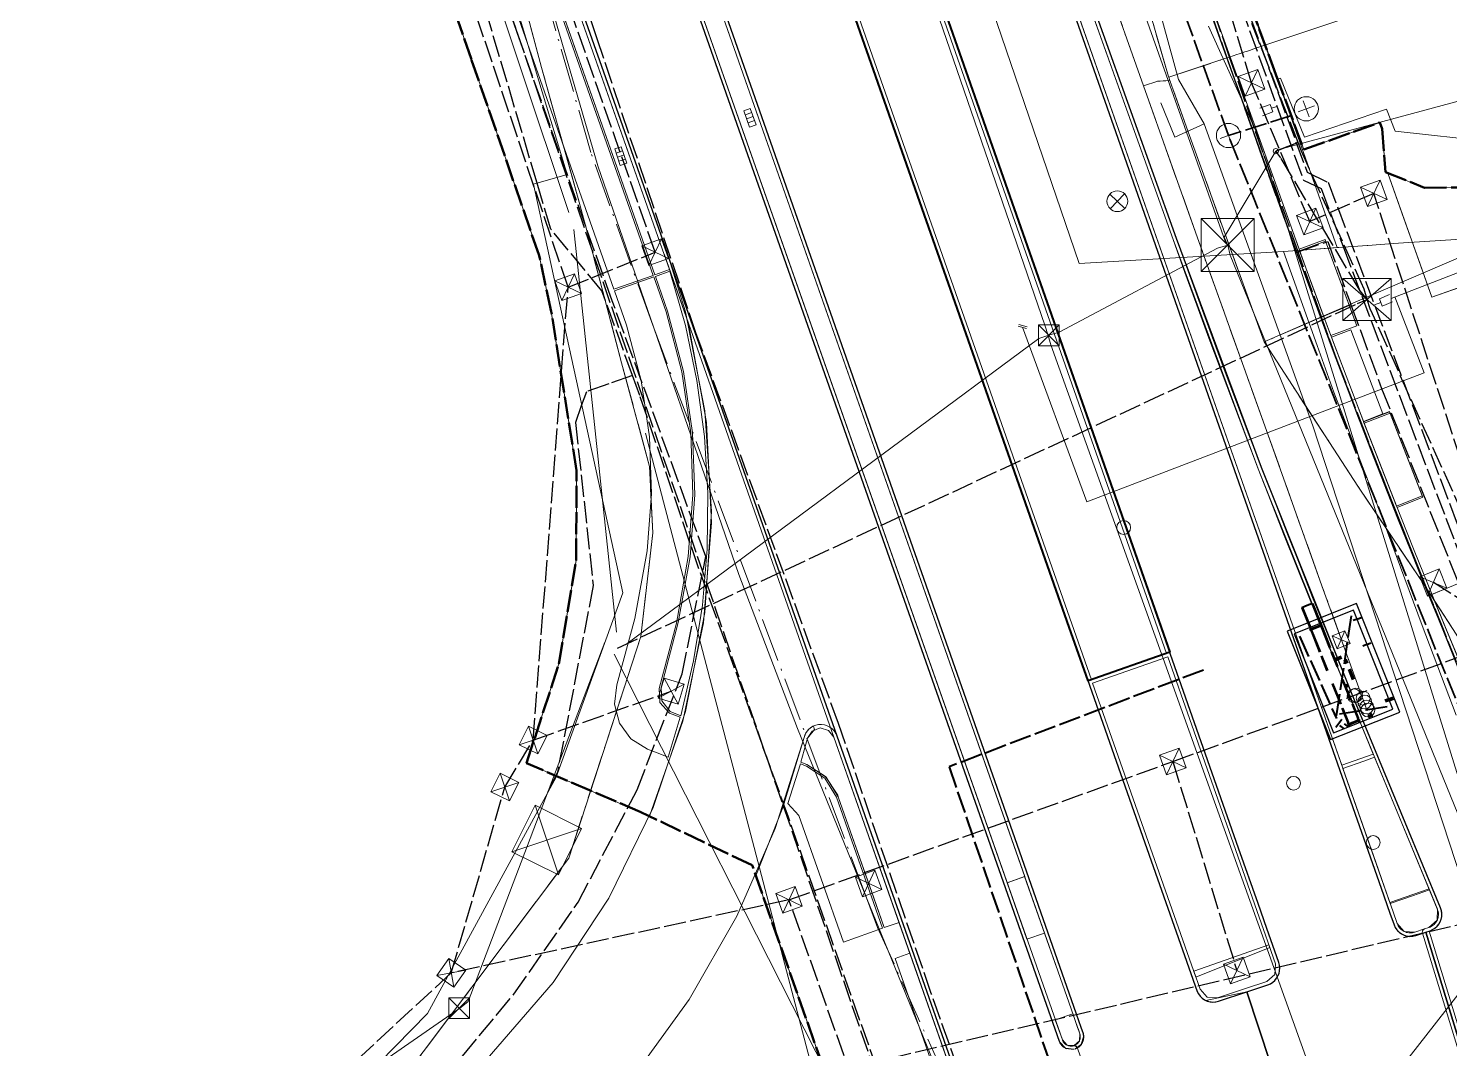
# Model space of a CAD drawing. Header units: metres. Extents: x 105014 to 106600, y 111320 to 118425.
# Drawn here: x 106017.5 to 106099.6, y 116699.5 to 116758.4 of the extents above; entities that cross this region are included whole.
import ezdxf

# ---------------------------------------------------------------- set-up
doc = ezdxf.new("R2010")
doc.units = ezdxf.units.M
doc.linetypes.add('DASHDOT', pattern=[3.556, 2.54, -0.508, 0, -0.508])
doc.linetypes.add('DASHED', pattern=[1.524, 1.27, -0.254])
for name, color, linetype, lineweight in [('00-BASE-LIMITE', 7, 'DASHED', 50), ('00-BASE-UE', 42, 'DASHED', 25), ('10-PAV-BOCACALLE', 9, 'CONTINUOUS', 13), ('10-PAV-CALZADA-BRT', 12, 'CONTINUOUS', 30), ('10-PAV-CALZADA-MIXTA', 8, 'CONTINUOUS', 30), ('10-PAV-CICLORUTA', 76, 'CONTINUOUS', 18), ('10-PAV-ESTACION-TM', 1, 'CONTINUOUS', 40), ('10-PAV-SARDINEL', 252, 'CONTINUOUS', 13), ('20-EP-ZONA-DURA', 253, 'CONTINUOUS', 13), ('20-EP-ZONA-VERDE', 84, 'CONTINUOUS', 13), ('30-RED-ENEL-NODOS', 11, 'CONTINUOUS', 13), ('30-RED-ENEL-PROY', 1, 'DASHED', 25), ('30-RED-ETB-CAMARA', 151, 'CONTINUOUS', 13), ('30-RED-ETB-EXIST', 145, 'CONTINUOUS', 13), ('30-RED-ETB-PROY', 5, 'DASHED', 25), ('30-RED-MOVISTAR-PROY', 4, 'DASHED', 25), ('30-RED-VANTI-EXIST', 52, 'CONTINUOUS', 13), ('30-RED-VANTI-PROY', 2, 'DASHED', 25), ('30-RED-VANTI-RETIRO', 8, 'DASHDOT', 13), ('35-RH-ACUE-DOMICILIARIA', 152, 'CONTINUOUS', 9), ('35-RH-ACUE-MATRIZ-PJ', 150, 'DASHED', 40), ('35-RH-ACUE-MENOR-EXIST', 151, 'CONTINUOUS', 13), ('35-RH-ACUE-MENOR-PROY', 5, 'DASHED', 25), ('35-RH-ACUE-NODOS', 5, 'CONTINUOUS', 13), ('35-RH-ACUE-PJ-POZOS', 30, 'CONTINUOUS', 30), ('35-RH-PLUV-NODOS', 94, 'CONTINUOUS', 13), ('35-RH-SUDS-ZONAS', 92, 'CONTINUOUS', 20), ('36-RH-SAN-COLECTOR-PROY', 6, 'DASHED', 35), ('36-RH-SAN-POZOS', 216, 'CONTINUOUS', 13), ('60-PREDIAL-LOTE', 42, 'CONTINUOUS', 13)]:
    doc.layers.add(name, color=color, linetype=linetype, lineweight=lineweight)

# ---------------------------------------------------------------- blocks, each defined once
blk = doc.blocks.new('CAM_ETB_T_14')
for p, q in [((-1.39, -1.22), (1.39, 1.22)), ((-1.39, 1.22), (1.39, -1.22))]:
    blk.add_line(p, q)
blk.add_lwpolyline([(-1.39, -1.22), (1.39, -1.22), (1.39, 1.22), (-1.39, 1.22)], close=True)
blk = doc.blocks.new('CAM_ETB_T_16')
for p, q in [((-1.53, -1.53), (1.53, 1.53)), ((-1.53, 1.53), (1.53, -1.53))]:
    blk.add_line(p, q)
blk.add_lwpolyline([(-1.53, -1.53), (1.53, -1.53), (1.53, 1.53), (-1.53, 1.53)], close=True)
blk = doc.blocks.new('CAM_ETB_GEN')
for p, q in [((-0.6, -0.6), (0.6, 0.6)), ((-0.6, 0.6), (0.6, -0.6))]:
    blk.add_line(p, q)
blk.add_lwpolyline([(-0.6, -0.6), (0.6, -0.6), (0.6, 0.6), (-0.6, 0.6)], close=True)
blk = doc.blocks.new('POSTE')
blk.add_circle((0, 0), 0.15)
blk = doc.blocks.new('CAJA_ENEL')
for p, q in [((-0.6, -0.6), (0.6, 0.6)), ((-0.6, 0.6), (0.6, -0.6))]:
    blk.add_line(p, q)
blk.add_lwpolyline([(-0.6, -0.6), (0.6, -0.6), (0.6, 0.6), (-0.6, 0.6)], close=True)
blk = doc.blocks.new('CT_ENEL')
for p, q in [((-1.5, -1.5), (1.5, 1.5)), ((-1.5, 1.5), (1.5, -1.5))]:
    blk.add_line(p, q)
blk.add_lwpolyline([(-1.5, -1.5), (1.5, -1.5), (1.5, 1.5), (-1.5, 1.5)], close=True)
blk = doc.blocks.new('NODO_ACUE')
blk.add_circle((0, 0), 0.4)
blk = doc.blocks.new('VALV_ACUE')
for p, q in [((-0.4, -0.4), (0.4, 0.4)), ((-0.4, 0.4), (0.4, -0.4))]:
    blk.add_line(p, q)
blk.add_lwpolyline([(-0.4, -0.4), (0.4, -0.4), (0.4, 0.4), (-0.4, 0.4)], close=True)
blk = doc.blocks.new('POZO_SAN')
for p, q in [((-0.5, 0), (0.5, 0)), ((0, -0.5), (0, 0.5))]:
    blk.add_line(p, q)
blk.add_circle((0, 0), 0.7)
blk = doc.blocks.new('SUMIDERO')
for p, q in [((-0.25, -0.2), (-0.25, 0.2)), ((0, -0.2), (0, 0.2)), ((0.25, -0.2), (0.25, 0.2))]:
    blk.add_line(p, q)
blk.add_lwpolyline([(-0.5, -0.2), (0.5, -0.2), (0.5, 0.2), (-0.5, 0.2)], close=True)
blk = doc.blocks.new('POZO_PLUV')
for p, q in [((-0.42, -0.42), (0.42, 0.42)), ((-0.42, 0.42), (0.42, -0.42))]:
    blk.add_line(p, q)
blk.add_circle((0, 0), 0.6)

msp = doc.modelspace()

# ---------------------------------------------------------------- linework, layer by layer
at = {"layer": '00-BASE-LIMITE'}
for points in [[(106064.4171, 116695.5329), (106059.2939, 116710.1099), (106052.8384, 116713.1817), (106046.2677, 116715.9987), (106048.1415, 116721.7251), (106049.1339, 116727.6983), (106049.1575, 116732.8843), (106047.6957, 116742.0767), (106046.9999, 116745.3037), (106043.0863, 116756.6289), (106040.1457, 116765.1303), (106036.2359, 116776.4623), (106032.3897, 116787.5819), (106029.4623, 116796.0575)], [(106077.5673, 116789.7461), (106079.5609, 116783.9199), (106081.4803, 116778.4757), (106083.4959, 116772.7449), (106085.4441, 116767.1645), (106087.5113, 116761.2259), (106089.5291, 116755.7551), (106091.1401, 116751.4171), (106095.5235, 116752.9883), (106095.6541, 116752.6239), (106095.8571, 116750.1155), (106098.1153, 116749.2211), (106101.5945, 116749.2343)]]:
    msp.add_lwpolyline(points, dxfattribs=at)
at = {"layer": '00-BASE-UE'}
for points in [[(106064.4171, 116695.5329), (106059.2939, 116710.1099), (106052.8384, 116713.1817), (106046.2677, 116715.9987), (106048.1415, 116721.7251), (106049.1339, 116727.6983), (106049.1575, 116732.8843), (106047.6957, 116742.0767), (106046.9999, 116745.3037), (106043.0863, 116756.6289), (106040.1457, 116765.1303), (106036.2359, 116776.4623), (106032.3897, 116787.5819), (106029.4623, 116796.0575)], [(106077.5673, 116789.7461), (106079.5609, 116783.9199), (106081.4803, 116778.4757), (106083.4959, 116772.7449), (106085.4441, 116767.1645), (106087.5113, 116761.2259), (106089.5291, 116755.7551), (106091.1401, 116751.4171), (106095.5235, 116752.9883), (106095.6541, 116752.6239), (106095.8571, 116750.1155), (106098.1153, 116749.2211), (106101.5945, 116749.2343)]]:
    msp.add_lwpolyline(points, dxfattribs=at)
at = {"layer": '10-PAV-BOCACALLE'}
msp.add_lwpolyline([(106043.9964, 116698.9261), (106047.8132, 116703.3365), (106051.0274, 116708.2035), (106053.5852, 116713.4454), (106055.4435, 116718.9741), (106056.5711, 116724.6966), (106056.949, 116730.517), (106056.571, 116736.3373), (106055.4433, 116742.0599), (106054.4148, 116745.4053), (106064.2004, 116717.5623), (106064.2004, 116717.5623), (106064.1307, 116717.7171), (106064.0358, 116717.858), (106063.9184, 116717.9807), (106063.782, 116718.0818), (106063.6304, 116718.1583), (106063.4681, 116718.2081), (106063.2996, 116718.2298), (106063.13, 116718.2226), (106062.964, 116718.1868), (106062.8064, 116718.1234), (106062.6619, 116718.0343), (106062.5345, 116717.922), (106062.4279, 116717.7898), (106062.3453, 116717.6415), (106062.2889, 116717.4813), (106060.6224, 116712.2156), (106058.4068, 116707.1564), (106055.6671, 116702.3607), (106052.4341, 116697.8826)], dxfattribs=at)
at = {"layer": '10-PAV-CALZADA-BRT'}
for points in [[(105940.0399, 117131.7485), (106023.1693, 116913.9317), (106028.3894, 116899.9718), (106033.4205, 116885.9427), (106095.1047, 116710.2091), (106095.6071, 116708.7779), (106096.1093, 116707.3461), (106096.3475, 116706.6665), (106096.4184, 116706.5092), (106096.5153, 116706.3664), (106096.6353, 116706.2424), (106096.7749, 116706.1408), (106096.9298, 116706.0648), (106097.0955, 116706.0166), (106097.267, 116705.9975), (106097.4393, 116706.0083), (106097.6071, 116706.0485), (106098.1769, 116706.2383), (106108.2917, 116673.1977)], [(106098.6641, 116670.0501), (106087.8421, 116702.7965), (106089.0673, 116703.2045), (106089.2132, 116703.2663), (106089.3476, 116703.3505), (106089.4669, 116703.4548), (106089.5683, 116703.5766), (106089.6492, 116703.713), (106089.7074, 116703.8603), (106089.7417, 116704.0151), (106089.7511, 116704.1733), (106089.7354, 116704.331), (106089.6949, 116704.4843), (106089.0017, 116706.4609), (106088.4997, 116707.8909), (106087.3779, 116711.0867), (106026.8155, 116883.6241), (106021.8164, 116897.5643), (106016.6295, 116911.4357), (105967.5655, 117039.9941)], [(106006.0974, 116925.4547), (106011.7755, 116911.9129), (106018.8027, 116895.6495), (106024.03, 116882.862), (106028.7471, 116869.8776), (106032.9467, 116856.7167), (106039.4451, 116834.8681), (106043.9986, 116820.2082), (106048.8845, 116805.6557), (106049.0753, 116805.1113), (106081.9693, 116711.3991), (106084.9809, 116702.8193), (106085.0574, 116702.6719), (106085.1573, 116702.5392), (106085.2778, 116702.4249), (106085.4155, 116702.3321), (106085.5667, 116702.2633), (106085.7271, 116702.2206), (106085.8925, 116702.2049), (106086.0581, 116702.2169), (106086.2195, 116702.2561), (106087.8421, 116702.7965), (106098.6641, 116670.0501)], [(106077.9485, 116699.5017), (106078.3036, 116699.7692), (106078.4385, 116700.1927), (106078.4154, 116700.3761), (106078.2939, 116700.7342), (106078.2906, 116700.7437), (106078.0245, 116701.5015), (106074.7197, 116710.9178), (106042.2991, 116803.3457), (106037.7888, 116816.6675), (106033.571, 116830.0848), (106032.8619, 116832.4488), (106032.7357, 116832.8725), (106026.2373, 116854.7211), (106023.1985, 116864.4092), (106019.8735, 116874.0029), (106016.2652, 116883.4937), (106012.3767, 116892.8731), (106005.3497, 116909.1365), (105999.6131, 116922.8179)]]:
    msp.add_lwpolyline(points, dxfattribs=at)
at = {"layer": '10-PAV-CALZADA-MIXTA'}
for points in [[(106024.6381, 116929.0477), (106036.2889, 116897.5913), (106048.8092, 116862.5961), (106050.7835, 116857.0779), (106054.4409, 116846.8555), (106059.8287, 116831.7963), (106063.2475, 116822.2403), (106066.7523, 116812.4444), (106082.3127, 116768.9523), (106090.7531, 116745.3871), (106094.2573, 116736.0211), (106099.7086, 116722.3618), (106118.8109, 116673.9241)], [(106108.2917, 116673.1977), (106098.1769, 116706.2383), (106098.4277, 116706.3217), (106098.5755, 116706.3846), (106098.7113, 116706.4704), (106098.8316, 116706.5768), (106098.9333, 116706.7011), (106099.0138, 116706.8401), (106099.071, 116706.9902), (106099.1034, 116707.1475), (106099.1102, 116707.3079), (106099.0912, 116707.4674), (106099.0899, 116707.4719), (106099.0355, 116707.6531), (106093.9343, 116719.9701), (106088.6963, 116733.0696), (106083.7813, 116746.2937), (106030.4043, 116895.4861), (106018.8017, 116926.8119)], [(105999.2425, 116922.6672), (106004.9819, 116908.9793), (106012.0787, 116892.5545), (106017.1513, 116880.1455), (106021.7288, 116867.5454), (106025.8041, 116854.7741), (106038.2295, 116812.9979), (106043.6484, 116795.5615), (106049.4917, 116778.2627), (106049.8611, 116777.2128), (106050.2462, 116776.1159), (106061.7354, 116743.4254), (106077.0151, 116699.9499), (106077.0271, 116699.9162), (106077.3734, 116699.5399), (106077.8815, 116699.4818)], [(106070.8809, 116698.5543), (106064.2004, 116717.5623), (106054.4148, 116745.4053), (106054.4035, 116745.4375), (106050.9605, 116755.2339), (106049.8327, 116758.4427), (106044.3497, 116774.0437), (106043.5953, 116776.1903), (106037.7031, 116793.6338), (106032.2389, 116811.2161), (106019.8135, 116852.9925), (106015.8134, 116865.5281), (106011.3203, 116877.8955), (106006.3413, 116890.0755), (105999.2445, 116906.5003), (105993.4528, 116920.3129)]]:
    msp.add_lwpolyline(points, dxfattribs=at)
at = {"layer": '10-PAV-CICLORUTA'}
for points in [[(106022.8561, 116839.0437), (106031.6473, 116809.3871), (106037.21, 116791.4444), (106043.2175, 116773.6457), (106053.5803, 116744.1607), (106051.3161, 116743.3649), (106040.9533, 116772.8499), (106034.9267, 116790.7052), (106029.3463, 116808.7049), (106020.2981, 116839.2285), (106022.5991, 116839.9105), (106022.8561, 116839.0437)], [(106054.3213, 116742.0521), (106055.2299, 116738.5974), (106055.7507, 116735.0632), (106055.8771, 116731.493), (106055.6077, 116727.9303), (106054.9208, 116724.0865), (106053.9287, 116720.3099), (106053.9703, 116719.4928), (106054.5261, 116718.8923), (106055.1471, 116718.6433), (106054.4453, 116716.3351), (106053.7131, 116716.6287), (106053.2445, 116716.8121), (106052.2938, 116717.4096), (106051.6295, 116718.3148), (106051.3444, 116719.4009), (106051.4787, 116720.5157), (106052.5195, 116724.3458), (106053.2291, 116728.2507), (106053.4776, 116731.5385), (106053.3617, 116734.8337), (106052.8828, 116738.096), (106052.0469, 116741.2855), (106051.3493, 116743.2705), (106053.6135, 116744.0663), (106054.3213, 116742.0521)], [(106062.4221, 116715.8317), (106063.4941, 116715.1218), (106064.1705, 116714.0285), (106066.8281, 116706.4665), (106064.5639, 116705.6707), (106061.9979, 116712.9717), (106061.3557, 116713.6693), (106062.0797, 116715.9643), (106062.4221, 116715.8317)]]:
    msp.add_lwpolyline(points, close=True, dxfattribs=at)
at = {"layer": '10-PAV-ESTACION-TM'}
msp.add_lwpolyline([(106026.8155, 116883.6241), (106083.4077, 116722.3979), (106083.4077, 116722.3979), (106078.6925, 116720.7413), (106077.6027, 116723.8391), (106074.7163, 116732.0623), (106049.4781, 116803.9637)], dxfattribs=at)
at = {"layer": '10-PAV-SARDINEL'}
for points in [[(106030.4043, 116895.4861), (106083.7813, 116746.2937), (106084.4636, 116744.3972), (106085.1525, 116742.5031), (106085.848, 116740.6115), (106086.5502, 116738.7223), (106087.2589, 116736.8356), (106087.9743, 116734.9513), (106088.6963, 116733.0696), (106089.4249, 116731.1904), (106090.1601, 116729.3138), (106090.9018, 116727.4398), (106091.6501, 116725.5684), (106092.405, 116723.6996), (106093.1664, 116721.8335), (106093.9343, 116719.9701), (106099.0355, 116707.6531), (106099.0899, 116707.4719), (106099.0912, 116707.4674), (106099.1044, 116707.3833), (106099.1105, 116707.2985), (106099.1093, 116707.2134), (106099.1009, 116707.1287), (106099.0853, 116707.0451), (106099.0626, 116706.963), (106099.0331, 116706.8832), (106098.9968, 116706.8062), (106098.9542, 116706.7326), (106098.9055, 116706.6629), (106098.8509, 116706.5975), (106098.7911, 116706.537), (106098.7263, 116706.4819), (106098.657, 116706.4324), (106098.5838, 116706.389), (106098.5072, 116706.352), (106098.4277, 116706.3217), (106098.1769, 116706.2383), (106108.2917, 116673.1977)], [(106108.1005, 116673.1392), (106097.9857, 116706.1798), (106097.9785, 116706.2134), (106097.9771, 116706.2477), (106097.9817, 116706.2817), (106097.992, 116706.3144), (106098.0077, 116706.345), (106098.0284, 116706.3723), (106098.0535, 116706.3957), (106098.0823, 116706.4145), (106098.1138, 116706.4281), (106098.3619, 116706.5106), (106098.4272, 116706.5356), (106098.4897, 116706.5657), (106098.5476, 116706.6001), (106098.6023, 116706.639), (106098.6549, 116706.6838), (106098.7031, 116706.7325), (106098.7464, 116706.7844), (106098.7853, 116706.84), (106098.8195, 116706.8991), (106098.8484, 116706.9606), (106098.8719, 116707.0239), (106098.8903, 116707.0905), (106098.9028, 116707.1571), (106098.9094, 116707.2242), (106098.9104, 116707.293), (106098.9056, 116707.3602), (106098.8983, 116707.4118), (106098.8978, 116707.4154), (106098.8928, 116707.4361), (106098.8467, 116707.5862), (106093.7495, 116719.8938), (106092.9813, 116721.7577), (106092.2197, 116723.6244), (106091.4646, 116725.4939), (106090.716, 116727.3659), (106089.974, 116729.2406), (106089.2386, 116731.1178), (106088.5097, 116732.9977), (106087.7875, 116734.88), (106087.0719, 116736.7649), (106086.3628, 116738.6523), (106085.6604, 116740.5422), (106084.9646, 116742.4345), (106084.2755, 116744.3292), (106083.5931, 116746.2262), (106030.2161, 116895.4186)], [(106034.9915, 116882.071), (106095.2934, 116710.2753), (106095.7958, 116708.8441), (106096.298, 116707.4123), (106096.5345, 116706.7376), (106096.562, 116706.6688), (106096.5932, 116706.6069), (106096.6298, 116706.5476), (106096.6707, 116706.4926), (106096.7165, 116706.441), (106096.7666, 116706.3935), (106096.8208, 116706.3504), (106096.8781, 116706.3123), (106096.9384, 116706.2794), (106097.0029, 116706.2511), (106097.0667, 116706.2295), (106097.1342, 116706.2131), (106097.2041, 116706.2022), (106097.2041, 116706.2022), (106097.271, 116706.1977), (106097.3412, 116706.199), (106097.4099, 116706.2063), (106097.4774, 116706.2195), (106097.5488, 116706.2398), (106098.1137, 116706.428), (106098.0822, 116706.4144), (106098.0535, 116706.3956), (106098.0284, 116706.3722), (106098.0077, 116706.3449), (106097.9919, 116706.3144), (106097.9817, 116706.2816), (106097.9771, 116706.2476), (106097.9785, 116706.2133), (106097.9857, 116706.1798), (106097.9871, 116706.1751), (106097.6071, 116706.0485), (106097.5241, 116706.0248), (106097.4393, 116706.0083), (106097.3534, 116705.9992), (106097.267, 116705.9975), (106097.1809, 116706.0034), (106097.0955, 116706.0166), (106097.0116, 116706.0371), (106096.9298, 116706.0648), (106096.8507, 116706.0995), (106096.7749, 116706.1408), (106096.7029, 116706.1886), (106096.6353, 116706.2424), (106096.5726, 116706.3018), (106096.5153, 116706.3664), (106096.4638, 116706.4357), (106096.4184, 116706.5092), (106096.3796, 116706.5863), (106096.3475, 116706.6665), (106096.1093, 116707.3461), (106095.6071, 116708.7779), (106095.1047, 116710.2091), (106033.4205, 116885.9427)], [(106026.8155, 116883.6241), (106083.4076, 116722.3979), (106083.4076, 116722.3979), (106083.2188, 116722.3315), (106026.6269, 116883.5578)], [(106118.8109, 116673.9241), (106099.7086, 116722.3618), (106098.9082, 116724.3044), (106098.1151, 116726.25), (106097.3291, 116728.1985), (106096.5503, 116730.1499), (106095.7787, 116732.1041), (106095.0144, 116734.0612), (106094.2573, 116736.0211), (106093.5433, 116737.8893), (106092.8359, 116739.7601), (106092.135, 116741.6333), (106091.4408, 116743.509), (106090.7531, 116745.3871), (106082.3127, 116768.9523), (106066.7523, 116812.4444)], [(106066.9406, 116812.5118), (106082.501, 116769.0197), (106090.9412, 116745.4552), (106091.6285, 116743.5781), (106092.3225, 116741.7031), (106093.0231, 116739.8305), (106093.7303, 116737.9604), (106094.444, 116736.0929), (106095.2009, 116734.1337), (106095.9649, 116732.1773), (106096.7362, 116730.2237), (106097.5147, 116728.273), (106098.3004, 116726.3252), (106099.0933, 116724.3803), (106099.8941, 116722.4366), (106118.997, 116673.9975)], [(106049.264, 116805.1775), (106078.879, 116720.8068), (106078.879, 116720.8068), (106078.6925, 116720.7413), (106077.6837, 116723.6085), (106049.0753, 116805.1113)], [(106042.2991, 116803.3457), (106074.7197, 116710.9178), (106078.0245, 116701.5015), (106078.2906, 116700.7437), (106078.2939, 116700.7342), (106078.4154, 116700.3761), (106078.4255, 116700.3309), (106078.4328, 116700.2851), (106078.4371, 116700.239), (106078.4385, 116700.1927), (106078.4363, 116700.1364), (106078.4298, 116700.0804), (106078.419, 116700.025), (106078.404, 116699.9705), (106078.3848, 116699.9175), (106078.3615, 116699.866), (106078.3344, 116699.8165), (106078.3036, 116699.7692), (106078.2692, 116699.7245), (106078.2692, 116699.7245), (106078.2314, 116699.6825), (106078.1906, 116699.6436), (106078.1468, 116699.6079), (106078.1005, 116699.5757), (106078.0668, 116699.5559), (106078.0537, 116699.584), (106078.0362, 116699.6096), (106078.015, 116699.6322), (106077.9905, 116699.6511), (106077.9633, 116699.6659), (106077.9341, 116699.6763), (106077.9036, 116699.6819), (106077.8726, 116699.6827), (106077.8419, 116699.6785), (106077.882, 116699.6905), (106077.9204, 116699.7057), (106077.9574, 116699.7237), (106077.9931, 116699.7446), (106078.0263, 116699.7677), (106078.058, 116699.7935), (106078.0877, 116699.8219), (106078.1156, 116699.8528), (106078.1405, 116699.8852), (106078.1629, 116699.9195), (106078.1823, 116699.9551), (106078.1995, 116699.9931), (106078.2132, 116700.0309), (106078.2241, 116700.0705), (106078.2319, 116700.1106), (106078.2368, 116700.153), (106078.2384, 116700.1931), (106078.2374, 116700.2271), (106078.2344, 116700.2595), (106078.229, 116700.293), (106078.2225, 116700.322), (106078.1048, 116700.6693), (106078.1018, 116700.6778), (106077.8358, 116701.4353), (106074.531, 116710.8516), (106042.1104, 116803.2797)], [(106070.6922, 116698.488), (106064.0117, 116717.496), (106054.2261, 116745.3391), (106054.2148, 116745.3713), (106050.7718, 116755.1676), (106049.644, 116758.3764), (106044.161, 116773.9774), (106043.4066, 116776.1242), (106042.5962, 116778.442), (106041.7933, 116780.7627), (106040.998, 116783.0859), (106040.2102, 116785.4118), (106039.43, 116787.7402), (106038.6575, 116790.0711)], [(106038.8474, 116790.1337), (106039.6198, 116787.8034), (106040.3997, 116785.4756), (106041.1873, 116783.1504), (106041.9824, 116780.8277), (106042.7851, 116778.5077), (106043.5953, 116776.1903), (106044.3497, 116774.0437), (106049.8327, 116758.4427), (106050.9605, 116755.2339), (106054.4035, 116745.4375), (106054.4148, 116745.4053), (106064.2004, 116717.5623), (106070.8809, 116698.5543)], [(106077.4329, 116699.5129), (106077.3734, 116699.5399), (106077.3166, 116699.5721), (106077.2629, 116699.6091), (106077.2127, 116699.6508), (106077.1664, 116699.6969), (106077.1243, 116699.7468), (106077.0869, 116699.8003), (106077.0544, 116699.8569), (106077.0271, 116699.9162), (106077.0151, 116699.9499), (106061.7354, 116743.4254), (106050.2462, 116776.1159), (106049.8611, 116777.2128), (106049.4917, 116778.2627), (106048.6882, 116780.5609), (106047.8922, 116782.8617), (106047.1037, 116785.165), (106046.3226, 116787.471), (106045.5492, 116789.7794)], [(106050.4349, 116776.1822), (106061.9241, 116743.4917), (106077.2037, 116700.0166), (106077.2126, 116699.9916), (106077.2325, 116699.9485), (106077.2563, 116699.907), (106077.2826, 116699.8694), (106077.3139, 116699.8321), (106077.3467, 116699.7996), (106077.3843, 116699.7683), (106077.4232, 116699.7415), (106077.4639, 116699.7185), (106077.5078, 116699.6986), (106077.5522, 116699.6831), (106077.5981, 116699.6715), (106077.6452, 116699.664), (106077.6928, 116699.6607), (106077.7393, 116699.6616), (106077.7874, 116699.6669), (106077.8421, 116699.6779), (106077.8736, 116699.6816), (106077.9052, 116699.6804), (106077.9363, 116699.6741), (106077.966, 116699.663), (106077.9936, 116699.6474), (106078.0183, 116699.6276), (106078.0397, 116699.6042), (106078.057, 116699.5777), (106078.07, 116699.5488), (106089.3633, 116666.9838)]]:
    msp.add_lwpolyline(points, dxfattribs=at)
for points in [[(106108.3756, 116673.2198), (106108.2917, 116673.1977), (106098.1769, 116706.2383), (106098.3666, 116706.3014), (106098.3681, 116706.2968), (106108.4829, 116673.2562), (106108.4876, 116673.237), (106108.4611, 116673.2347), (106108.3756, 116673.2198)], [(106085.9609, 116702.2065), (106085.8729, 116702.2053), (106085.7852, 116702.2119), (106085.6983, 116702.2262), (106085.6131, 116702.248), (106085.5301, 116702.2772), (106085.49, 116702.2954), (106087.8421, 116702.7965), (106086.2195, 116702.2561), (106086.1349, 116702.232), (106086.0484, 116702.2154), (106085.9609, 116702.2065)]]:
    msp.add_lwpolyline(points, close=True, dxfattribs=at)
at = {"layer": '20-EP-ZONA-DURA'}
for points in [[(106040.9533, 116772.8499), (106051.3161, 116743.3649), (106053.5803, 116744.1607), (106043.2175, 116773.6457), (106037.21, 116791.4444), (106031.6473, 116809.3871), (106022.8561, 116839.0437), (106022.5991, 116839.9105), (106020.2981, 116839.2285), (106029.3463, 116808.7049), (106034.9267, 116790.7052), (106040.9533, 116772.8499)], [(106054.3213, 116742.0521), (106053.6135, 116744.0663), (106051.3493, 116743.2705), (106052.0469, 116741.2855), (106052.8828, 116738.096), (106053.3617, 116734.8337), (106053.4776, 116731.5385), (106053.2291, 116728.2507), (106052.5195, 116724.3457), (106051.4787, 116720.5157), (106051.3444, 116719.4009), (106051.6295, 116718.3148), (106052.2938, 116717.4096), (106053.2445, 116716.8121), (106053.7131, 116716.6287), (106054.4453, 116716.3351), (106055.1471, 116718.6433), (106054.5261, 116718.8923), (106053.9704, 116719.4927), (106053.9287, 116720.3099), (106054.9208, 116724.0865), (106055.6077, 116727.9303), (106055.8772, 116731.4926), (106055.7507, 116735.0628), (106055.23, 116738.5971), (106054.3213, 116742.0521)], [(106053.7079, 116744.0995), (106054.4161, 116742.0841), (106055.3277, 116738.6181), (106055.8502, 116735.0725), (106055.9771, 116731.4908), (106055.7067, 116727.9171), (106055.0281, 116724.1095), (106054.0507, 116720.3675), (106054.0766, 116719.5936), (106054.5563, 116718.9857), (106055.1733, 116718.7383), (106055.914, 116721.9056), (106056.4229, 116725.1183), (106056.6973, 116728.3595), (106056.7359, 116731.612), (106056.5383, 116734.8588), (106056.1057, 116738.0826), (106055.4404, 116741.2666), (106054.5457, 116744.3939), (106053.7079, 116744.0995)], [(106084.901, 116703.6507), (106082.158, 116711.4653), (106078.9454, 116720.6181), (106083.2853, 116722.1429), (106087.1892, 116711.0205), (106088.311, 116707.8247), (106088.813, 116706.3947), (106089.1767, 116705.3576), (106084.901, 116703.6507)], [(106061.9979, 116712.9717), (106064.5639, 116705.6707), (106066.8281, 116706.4665), (106064.1705, 116714.0285), (106063.4941, 116715.1219), (106062.4221, 116715.8317), (106062.0797, 116715.9643), (106061.3557, 116713.6693), (106061.9979, 116712.9717)], [(106093.3947, 116715.6845), (106094.6087, 116716.1189), (106095.222, 116716.3384), (106098.3938, 116708.6798), (106097.4226, 116708.3391), (106096.1318, 116707.8863), (106093.3947, 116715.6845)], [(106075.0229, 116709.4501), (106076.8777, 116704.1631), (106076.1617, 116706.1851), (106075.1595, 116705.8329), (106074.0139, 116709.0955), (106075.0229, 116709.4501)]]:
    msp.add_lwpolyline(points, close=True, dxfattribs=at)
for points in [[(106100.0173, 116726.3495), (106098.5379, 116725.7405), (106098.3004, 116726.3252), (106097.5147, 116728.273), (106096.7362, 116730.2237), (106096.5209, 116730.7653), (106098.0063, 116731.3611), (106097.9699, 116731.4542), (106096.1151, 116736.2049), (106096.0791, 116736.2983), (106094.5887, 116735.7163), (106095.7053, 116736.1559), (106093.8567, 116741.0163), (106092.7377, 116740.5907), (106092.7027, 116740.6843), (106094.1981, 116741.2533), (106094.1635, 116741.3471), (106092.3977, 116746.1315), (106092.3635, 116746.2255), (106090.8623, 116745.6719), (106082.501, 116769.0197), (106066.9406, 116812.5118)], [(106077.5673, 116789.7461), (106079.5609, 116783.9199), (106081.4803, 116778.4757), (106083.4959, 116772.7449), (106085.4441, 116767.1645), (106087.5113, 116761.2259), (106089.5291, 116755.7551), (106089.5291, 116755.7551), (106091.1401, 116751.4171), (106095.5235, 116752.9883), (106095.6541, 116752.6239), (106095.8571, 116750.1155), (106095.9807, 116750.0665), (106096.9096, 116747.4495), (106097.7347, 116745.1247), (106098.5255, 116742.8965), (106100.5063, 116743.5995)], [(106043.7319, 116772.4837), (106053.6747, 116744.1937), (106054.5145, 116744.4889), (106054.5237, 116744.4921), (106055.6173, 116741.3808), (106056.6521, 116735.6714), (106056.9438, 116729.8764), (106056.4873, 116724.092), (106055.2902, 116718.4144), (106053.3726, 116712.9381), (106046.2677, 116715.9987), (106048.1415, 116721.7251), (106049.1339, 116727.6983), (106049.1575, 116732.8843), (106047.6957, 116742.0767), (106046.9999, 116745.3037), (106043.0863, 116756.6289), (106040.1457, 116765.1303)], [(106099.8941, 116722.4366), (106099.0933, 116724.3803), (106098.6297, 116725.5174), (106100.5185, 116720.9287)], [(106064.4171, 116695.5329), (106059.51, 116709.4949), (106061.0621, 116713.4315), (106062.2889, 116717.4813), (106062.3359, 116717.62), (106062.4026, 116717.7503), (106062.4877, 116717.8695), (106062.5892, 116717.975), (106062.7051, 116718.0646), (106062.8328, 116718.1362), (106062.9, 116717.9444), (106062.4825, 116717.4313), (106062.1075, 116716.0605), (106062.1075, 116716.0605), (106062.4581, 116715.9251), (106063.5365, 116715.2214), (106064.2359, 116714.1402), (106064.2647, 116714.0615), (106066.3204, 116708.2127), (106066.9225, 116706.4997), (106067.7715, 116706.7981), (106070.4897, 116699.0609), (106068.3927, 116705.0241), (106067.5437, 116704.7257), (106070.2254, 116697.0988)]]:
    msp.add_lwpolyline(points, dxfattribs=at)
at = {"layer": '20-EP-ZONA-VERDE'}
for points in [[(106024.7383, 116836.2123), (106032.6061, 116809.6711), (106038.1613, 116791.7523), (106044.1609, 116773.9773), (106054.2149, 116745.3711), (106054.5145, 116744.4889), (106053.6747, 116744.1937), (106043.3119, 116773.6789), (106037.3051, 116791.4751), (106031.7431, 116809.4153), (106022.9519, 116839.0721), (106022.6949, 116839.9391), (106023.5579, 116840.1949), (106024.7383, 116836.2123)], [(106083.5931, 116746.2263), (106088.5098, 116732.9976), (106093.7495, 116719.8935), (106094.3291, 116718.4943), (106095.1473, 116716.5185), (106093.3265, 116715.8789), (106092.6191, 116717.8943), (106051.5311, 116834.9507), (106051.8143, 116835.0499), (106083.5931, 116746.2263)], [(106042.1105, 116803.2795), (106075.0259, 116709.4511), (106074.0145, 116709.0957), (106050.4349, 116776.1823), (106044.6102, 116793.424), (106039.2073, 116810.8025), (106039.4949, 116810.8881), (106042.1105, 116803.2795)], [(106098.1153, 116749.2211), (106101.5947, 116749.2343), (106100.9967, 116745.4505), (106101.8485, 116744.0759), (106098.5255, 116742.8965), (106095.9807, 116750.0667), (106098.1153, 116749.2211)], [(106094.1981, 116741.2533), (106092.7027, 116740.6843), (106090.8997, 116745.5787), (106092.3977, 116746.1315), (106094.1981, 116741.2533)], [(106055.1733, 116718.7383), (106054.5563, 116718.9857), (106054.0766, 116719.5935), (106054.0507, 116720.3675), (106055.0281, 116724.1095), (106055.7067, 116727.9171), (106055.9771, 116731.4907), (106055.8502, 116735.0724), (106055.3277, 116738.618), (106054.4161, 116742.0841), (106053.7079, 116744.0995), (106054.5457, 116744.3939), (106055.4404, 116741.2667), (106056.1057, 116738.0827), (106056.5383, 116734.8588), (106056.7359, 116731.6121), (106056.6973, 116728.3595), (106056.4229, 116725.1184), (106055.914, 116721.9057), (106055.1733, 116718.7383)], [(106095.7053, 116736.1559), (106094.5887, 116735.7163), (106092.7377, 116740.5907), (106093.8567, 116741.0163), (106095.7053, 116736.1559)], [(106098.0063, 116731.3611), (106096.5209, 116730.7653), (106094.6247, 116735.6229), (106096.1151, 116736.2049), (106098.0063, 116731.3611)], [(106101.9967, 116721.5411), (106100.5185, 116720.9287), (106098.5379, 116725.7405), (106100.0173, 116726.3495), (106101.9967, 116721.5411)], [(106064.0117, 116717.4959), (106067.7715, 116706.7981), (106066.9225, 116706.4997), (106064.2647, 116714.0615), (106063.5658, 116715.1915), (106062.4581, 116715.9251), (106062.1075, 116716.0605), (106062.4825, 116717.4313), (106062.7547, 116717.8517), (106063.2233, 116718.0282), (106063.7051, 116717.8918), (106064.0117, 116717.4959)], [(106098.8507, 116707.5765), (106098.8393, 116706.9382), (106098.3645, 116706.5115), (106098.1137, 116706.4279), (106097.5439, 116706.2383), (106096.9386, 116706.2791), (106096.5361, 116706.7327), (106096.2981, 116707.4123), (106096.1081, 116707.9539), (106098.3663, 116708.7461), (106098.8507, 116707.5765)], [(106089.5063, 116704.4181), (106089.4695, 116703.8008), (106089.0041, 116703.3943), (106087.7787, 116702.9861), (106086.1563, 116702.4459), (106085.5513, 116702.4866), (106085.1487, 116702.9401), (106084.7843, 116703.9789), (106089.1253, 116705.5045), (106089.5063, 116704.4181)], [(106078.2085, 116700.3687), (106078.1858, 116699.962), (106077.8823, 116699.6905), (106077.4755, 116699.7129), (106077.2037, 116700.0163), (106076.7949, 116701.1709), (106077.8029, 116701.5251), (106078.2085, 116700.3687)]]:
    msp.add_lwpolyline(points, close=True, dxfattribs=at)
at = {"layer": '30-RED-ENEL-PROY'}
for points in [[(106048.6695, 116743.4747), (106035.0897, 116783.6829)], [(106053.6991, 116745.4975), (106046.6835, 116765.5113)], [(106088.1231, 116755.2753), (106085.1359, 116765.0887)], [(106091.4849, 116747.2613), (106088.1231, 116755.2753)], [(106095.1775, 116748.8935), (106091.4849, 116747.2613)], [(106103.5073, 116723.3725), (106095.1775, 116748.8935)], [(106048.6695, 116743.4747), (106053.6991, 116745.4975)], [(106046.6533, 116717.3319), (106048.6695, 116743.4747)], [(106103.5073, 116723.3725), (106098.6161, 116726.4305)], [(106083.5809, 116716.0929), (106103.5073, 116723.3725)], [(106046.6533, 116717.3319), (106054.6185, 116720.1499)], [(106045.0203, 116714.6187), (106046.6533, 116717.3319)], [(106061.4211, 116708.1081), (106083.5809, 116716.0929)], [(106083.5809, 116716.0929), (106087.2715, 116704.0229)], [(106041.9271, 116703.8923), (106045.0203, 116714.6187)], [(106061.4211, 116708.1081), (106041.9271, 116703.8923)], [(106071.2067, 116680.4303), (106061.4211, 116708.1081)], [(106041.9271, 116703.8923), (106026.8641, 116689.9949)]]:
    msp.add_lwpolyline(points, dxfattribs=at)
at = {"layer": '30-RED-ETB-EXIST'}
for points in [[(106076.381, 116740.686), (106076.194, 116741.293), (106023.086, 116895.601), (106022.815, 116896.132)], [(106048.714, 116747.788), (106034.941, 116789.054)], [(106086.748, 116745.909), (106086.599, 116746.134), (106075.638, 116777.082), (106075.173, 116778.182), (106075.406, 116777.632)], [(106089.523, 116751.334), (106089.641, 116751.4), (106115.165, 116758.292)], [(106086.748, 116745.909), (106086.541, 116746.355), (106089.523, 116751.334)], [(106051.471, 116723.553), (106048.993, 116746.815)], [(106076.426, 116740.7), (106077.014, 116740.881), (106086.16, 116745.727), (106086.748, 116745.909)], [(106103.032, 116705.876), (106102.742, 116706.412), (106086.882, 116745.321), (106086.748, 116745.909)], [(106052.012, 116722.854), (106075.837, 116740.518), (106076.426, 116740.7)], [(106093.035, 116694.096), (106076.545, 116740.152), (106076.381, 116740.686)], [(106042.394, 116701.839), (106042.895, 116702.244), (106050.788, 116722.99)], [(106063.658, 116697.972), (106051.329, 116722.291)], [(106093.035, 116694.096), (106093.586, 116694.372), (106102.443, 116705.695), (106103.032, 116705.876)], [(105977.684, 116688.824), (105977.677, 116688.771), (105978.672, 116688.64), (106020.832, 116687.838), (106022.266, 116687.882), (106042.353, 116701.806), (106042.394, 116701.839)]]:
    msp.add_lwpolyline(points, dxfattribs=at)
at = {"layer": '30-RED-ETB-PROY'}
for points in [[(106089.523, 116751.334), (106090.804, 116751.829), (106080.265, 116779.072), (106080.263, 116778.161)], [(106094.787, 116742.764), (106094.628, 116743.363), (106090.999, 116751.323), (106090.804, 116751.829), (106089.523, 116751.334)], [(106094.787, 116742.764), (106094.393, 116743.275), (106089.809, 116750.944), (106089.523, 116751.334)], [(106051.528, 116722.645), (106094.244, 116742.531), (106094.787, 116742.764)], [(106109.782, 116708.86), (106109.775, 116709.451), (106094.971, 116742.232), (106094.787, 116742.764)], [(106063.682, 116697.985), (106064.246, 116698.257), (106102.699, 116707.293), (106103.032, 116705.876)]]:
    msp.add_lwpolyline(points, dxfattribs=at)
at = {"layer": '30-RED-MOVISTAR-PROY'}
msp.add_lwpolyline([(106079.3735, 116660.4357), (106023.7228, 116822.1403)], dxfattribs=at)
at = {"layer": '30-RED-VANTI-EXIST'}
for points in [[(106083.3447, 116755.5963), (106083.3319, 116755.6323), (106080.7639, 116764.4969), (106077.5089, 116775.3231), (106075.5145, 116782.1371), (106072.6768, 116791.7417)], [(106081.8871, 116755.0998), (106079.6261, 116761.4759), (106077.0523, 116768.4799), (106074.6749, 116775.2413), (106070.5125, 116786.9161), (106069.2281, 116790.5078)], [(106049.6717, 116747.0404), (106049.3175, 116748.3893), (106047.1347, 116756.1537), (106043.1711, 116771.0455), (106040.2117, 116781.9885)], [(106088.1982, 116757.2116), (106116.9139, 116766.8087)], [(106053.6131, 116741.1244), (106050.3783, 116750.4741), (106047.874, 116759.1378)], [(106086.8568, 116756.7646), (106087.2768, 116756.9044)], [(106087.2768, 116756.9044), (106087.415, 116756.9503)], [(106087.415, 116756.9503), (106087.5879, 116757.0079)], [(106087.5879, 116757.0079), (106087.7377, 116757.0577)], [(106087.7377, 116757.0577), (106087.8874, 116757.1077)], [(106087.8874, 116757.1077), (106088.0602, 116757.1655)], [(106088.0602, 116757.1655), (106088.1982, 116757.2116)], [(106083.3447, 116755.5963), (106086.7052, 116756.7142)], [(106086.7052, 116756.7142), (106086.8568, 116756.7646)], [(106081.8871, 116755.0998), (106082.227, 116755.2148)], [(106082.227, 116755.2148), (106082.3648, 116755.2614)], [(106082.3648, 116755.2614), (106082.5376, 116755.3199)], [(106082.5376, 116755.3199), (106082.6871, 116755.3705), (106082.8446, 116755.3783)], [(106082.8446, 116755.3783), (106083.0273, 116755.3873)], [(106083.0273, 116755.3873), (106083.1724, 116755.3945)], [(106083.1724, 116755.3945), (106083.412, 116755.4063)], [(106083.412, 116755.4063), (106083.3447, 116755.5963)], [(106088.8425, 116740.3243), (106084.4631, 116752.4395), (106083.412, 116755.4063)], [(106081.8691, 116755.0937), (106081.8871, 116755.0998)], [(106094.7931, 116719.0191), (106092.1865, 116726.2437), (106088.9847, 116735.2077), (106084.9973, 116746.3291), (106081.8871, 116755.0998)], [(106036.0911, 116693.7295), (106043.1101, 116703.0569), (106048.7039, 116710.5137), (106052.8655, 116723.3141), (106053.5531, 116729.2887), (106053.3727, 116733.1273), (106051.7551, 116739.1067), (106049.6717, 116747.0404)], [(106108.7725, 116731.3079), (106102.8943, 116746.3851), (106093.9787, 116742.5527)], [(106093.8472, 116742.4956), (106092.1597, 116741.7635)], [(106093.9787, 116742.5527), (106093.8472, 116742.4956)], [(106092.1597, 116741.7635), (106088.8425, 116740.3243)], [(106065.899, 116708.2167), (106061.9125, 116718.0055), (106058.5349, 116726.8985), (106053.6131, 116741.1244)], [(106098.2624, 116726.0144), (106098.0627, 116726.3219), (106094.2581, 116731.9969), (106088.8425, 116740.3243)], [(106103.6477, 116713.0376), (106102.1419, 116718.9695), (106101.6487, 116720.8003), (106098.2624, 116726.0144)], [(106067.146, 116705.155), (106065.899, 116708.2167)], [(106074.6364, 116688.4456), (106069.7767, 116698.6955), (106067.146, 116705.155)]]:
    msp.add_lwpolyline(points, dxfattribs=at)
at = {"layer": '30-RED-VANTI-PROY'}
for points in [[(106049.6717, 116747.0404), (106045.7791, 116758.0179), (106041.4147, 116770.8319), (106037.0037, 116783.7785), (106033.0981, 116795.8053), (106028.7715, 116810.0791), (106024.9777, 116822.7609), (106021.0975, 116835.9195), (106020.2003, 116838.9065)], [(106074.1013, 116792.2514), (106076.3243, 116786.0457), (106079.9625, 116775.6767), (106085.3697, 116760.4973), (106086.7052, 116756.7142)], [(106086.8568, 116756.7646), (106086.2523, 116758.4963), (106083.1247, 116767.3789), (106080.1959, 116775.7867), (106077.6107, 116782.9495), (106074.8643, 116790.5567), (106074.2469, 116792.3034)], [(106050.3414, 116757.8166), (106049.2921, 116760.9365), (106048.2747, 116763.7701)], [(106071.9795, 116694.4019), (106071.1877, 116698.3257), (106069.6349, 116702.7009), (106064.2771, 116718.2903), (106056.0671, 116740.7911), (106050.3414, 116757.8166)], [(106086.7052, 116756.7142), (106088.5811, 116751.4001), (106090.7151, 116745.4847), (106090.811, 116745.5181)], [(106090.811, 116745.5181), (106088.2621, 116752.7385), (106086.8568, 116756.7646)], [(106036.0911, 116693.7295), (106037.4027, 116693.7683), (106042.5681, 116699.0881), (106045.5427, 116702.6531), (106049.2469, 116707.9653), (106052.6519, 116714.4663), (106055.2545, 116721.1595), (106056.6195, 116727.9269), (106051.2159, 116742.6857), (106049.6717, 116747.0404)], [(106090.811, 116745.5181), (106092.5191, 116746.1129), (106093.8472, 116742.4956)], [(106092.1597, 116741.7635), (106090.8543, 116745.3955), (106090.811, 116745.5181)], [(106093.8472, 116742.4956), (106093.8595, 116742.4622)], [(106093.8595, 116742.4622), (106095.6313, 116737.6367), (106100.6005, 116725.0081), (106109.9286, 116701.6517)], [(106092.1683, 116741.7395), (106092.1597, 116741.7635)], [(106098.2624, 116726.0144), (106097.1193, 116728.8263), (106094.6751, 116735.0701), (106093.0491, 116739.2889), (106092.1683, 116741.7395)], [(106103.6477, 116713.0376), (106102.2803, 116716.3439), (106101.1175, 116719.0339), (106099.1939, 116723.7229), (106098.2624, 116726.0144)]]:
    msp.add_lwpolyline(points, dxfattribs=at)
at = {"layer": '30-RED-VANTI-RETIRO'}
for points in [[(106083.3447, 116755.5963), (106083.3319, 116755.6323), (106080.7639, 116764.4969), (106077.5089, 116775.3231), (106075.5145, 116782.1371), (106072.6768, 116791.7417)], [(106081.8871, 116755.0998), (106079.6261, 116761.4759), (106077.0523, 116768.4799), (106074.6749, 116775.2413), (106070.5125, 116786.9161), (106069.2281, 116790.5078)], [(106049.6717, 116747.0404), (106049.3175, 116748.3893), (106047.1347, 116756.1537), (106043.1711, 116771.0455), (106040.2117, 116781.9885)], [(106053.6131, 116741.1244), (106053.5519, 116741.2883), (106049.9837, 116751.2557), (106047.5973, 116759.5546)], [(106086.8568, 116756.7646), (106087.2768, 116756.9044)], [(106087.2768, 116756.9044), (106087.415, 116756.9503)], [(106087.415, 116756.9503), (106087.5879, 116757.0079)], [(106087.5879, 116757.0079), (106087.7377, 116757.0577)], [(106083.3447, 116755.5963), (106086.7052, 116756.7142)], [(106086.7052, 116756.7142), (106086.8568, 116756.7646)], [(106083.412, 116755.4063), (106083.3447, 116755.5963)], [(106088.8425, 116740.3243), (106084.4631, 116752.4395), (106083.412, 116755.4063)], [(106094.7931, 116719.0191), (106092.1865, 116726.2437), (106088.9847, 116735.2077), (106084.9973, 116746.3291), (106081.8871, 116755.0998)], [(106036.0911, 116693.7295), (106043.1101, 116703.0569), (106048.7039, 116710.5137), (106052.8655, 116723.3141), (106053.5531, 116729.2887), (106053.3727, 116733.1273), (106051.7551, 116739.1067), (106049.6717, 116747.0404)], [(106093.8595, 116742.4622), (106092.1683, 116741.7395)], [(106093.9003, 116742.4797), (106093.8595, 116742.4622)], [(106092.1683, 116741.7395), (106088.8887, 116740.3381)], [(106065.899, 116708.2167), (106053.6131, 116741.1244)], [(106098.2624, 116726.0144), (106098.0627, 116726.3219), (106094.2581, 116731.9969), (106088.8425, 116740.3243)], [(106103.6477, 116713.0376), (106102.1419, 116718.9695), (106101.6487, 116720.8003), (106098.2624, 116726.0144)], [(106067.146, 116705.155), (106066.5331, 116706.5185), (106065.899, 116708.2167)], [(106071.9795, 116694.4019), (106067.146, 116705.155)]]:
    msp.add_lwpolyline(points, dxfattribs=at)
at = {"layer": '35-RH-ACUE-DOMICILIARIA'}
for points in [[(106088.5983, 116753.8108), (106089.2011, 116754.0258), (106089.3552, 116753.5938), (106088.7524, 116753.3788)], [(106089.2782, 116753.8098), (106089.5887, 116753.9086)], [(106096.1813, 116742.8311), (106100.1123, 116744.3433), (106100.9928, 116742.1815)], [(106096.3964, 116742.9138), (106098.0804, 116738.5361), (106078.6122, 116731.0859), (106074.8984, 116741.1603)], [(106096.2653, 116742.6235), (106096.2653, 116742.6235), (106095.672, 116742.3835), (106095.5, 116742.8088), (106096.0933, 116743.0487)], [(106095.2137, 116742.4588), (106095.5839, 116742.6012)], [(106074.659, 116741.2324), (106075.1378, 116741.0883)], [(106074.6887, 116741.3309), (106075.1675, 116741.1869)]]:
    msp.add_lwpolyline(points, dxfattribs=at)
at = {"layer": '35-RH-ACUE-MATRIZ-PJ'}
for points in [[(106091.3381, 116725.1084), (106091.0335, 116724.9681)], [(106091.0335, 116724.9681), (106091.4919, 116723.828)], [(106091.0519, 116724.9948), (106091.5169, 116723.838)], [(106091.6403, 116725.212), (106091.3381, 116725.1084)], [(106091.6403, 116725.212), (106091.3381, 116725.1084)], [(106091.6193, 116725.1918), (106092.0736, 116724.0619)], [(106091.6403, 116725.212), (106092.0987, 116724.072)], [(106092.1883, 116723.9897), (106091.4841, 116723.7066), (106091.4955, 116723.6783), (106092.1997, 116723.9614), (106092.1883, 116723.9897)], [(106092.0736, 116724.0619), (106092.1146, 116723.9601)], [(106092.0987, 116724.072), (106092.1396, 116723.9701)], [(106093.8719, 116724.5022), (106093.0094, 116718.6855)], [(106094.2158, 116724.3171), (106093.9838, 116724.2238)], [(106094.2158, 116724.3171), (106094.4443, 116724.409)], [(106095.6361, 116724.1516), (106095.6361, 116724.1515)], [(106090.8983, 116723.3199), (106093.0228, 116718.5718)], [(106091.4919, 116723.828), (106091.5328, 116723.7262)], [(106091.5169, 116723.838), (106091.5579, 116723.7362)], [(106091.5442, 116723.6979), (106091.5852, 116723.596)], [(106091.5693, 116723.7079), (106091.6102, 116723.6061)], [(106091.5852, 116723.596), (106092.4739, 116721.3307)], [(106091.6102, 116723.6061), (106092.499, 116721.3408)], [(106092.126, 116723.9318), (106092.1669, 116723.8299)], [(106092.151, 116723.9418), (106092.1919, 116723.84)], [(106092.1669, 116723.8299), (106093.0556, 116721.5646)], [(106092.1919, 116723.84), (106093.0807, 116721.5747)], [(106093.5541, 116723.2286), (106093.5544, 116723.2296)], [(106093.1332, 116723.152), (106093.1327, 116723.1518)], [(106093.1365, 116723.1435), (106093.1361, 116723.1433)], [(106094.7845, 116722.8476), (106094.5526, 116722.7543)], [(106094.7845, 116722.8476), (106095.0131, 116722.9395)], [(106093.2931, 116722.1471), (106092.9121, 116721.994)], [(106093.331, 116722.0529), (106092.95, 116721.8997)], [(106093.5838, 116721.7303), (106093.4916, 116721.9598)], [(106093.6781, 116721.7682), (106093.5859, 116721.9977)], [(106085.3404, 116721.3741), (106070.6659, 116715.785), (106083.4254, 116678.2678)], [(106093.3563, 116720.8168), (106094.2556, 116718.5802)], [(106093.3814, 116720.8268), (106094.2807, 116718.5903)], [(106093.7167, 116721.4), (106093.9562, 116720.8043)], [(106094.0504, 116720.8422), (106093.8109, 116721.4379)], [(106092.7746, 116720.5829), (106093.6739, 116718.3463)], [(106092.7996, 116720.5929), (106093.6989, 116718.3564)], [(106093.6932, 116720.54), (106093.5241, 116720.472)], [(106093.7305, 116720.4472), (106093.5614, 116720.3792)], [(106093.8397, 116719.884), (106093.6512, 116719.8096)], [(106095.9606, 116719.2524), (106093.1671, 116718.8277)], [(106093.7081, 116719.668), (106093.8957, 116719.7448)], [(106096.0433, 116719.7168), (106095.8114, 116719.6236)], [(106096.0806, 116719.624), (106095.8487, 116719.5308)], [(106096.0433, 116719.7168), (106096.2719, 116719.8087)], [(106096.0806, 116719.624), (106096.3092, 116719.7159)], [(106092.987, 116718.0701), (106093.3311, 116718.5427)], [(106093.7254, 116718.0975), (106093.4933, 116718.2737)], [(106094.3703, 116718.508), (106093.6661, 116718.2249), (106093.6775, 116718.1966), (106094.3817, 116718.4797), (106094.3703, 116718.508)], [(106093.7148, 116718.2445), (106093.6739, 116718.3463)], [(106093.7399, 116718.2545), (106093.6989, 116718.3564)], [(106094.2966, 116718.4784), (106094.2556, 116718.5802)], [(106094.3216, 116718.4884), (106094.2807, 116718.5903)], [(106094.3489, 116718.3482), (106094.3079, 116718.4501)], [(106094.3739, 116718.3583), (106094.333, 116718.4601)], [(106095.0894, 116718.7972), (106094.8457, 116718.6991), (106094.857, 116718.6708), (106095.1008, 116718.7689), (106095.0894, 116718.7972)], [(106094.857, 116718.822), (106094.898, 116718.7202)], [(106094.9093, 116718.6919), (106094.9503, 116718.59)], [(106094.9962, 116718.878), (106095.0371, 116718.7761)], [(106095.0485, 116718.7478), (106095.0894, 116718.646)], [(106093.4551, 116717.9889), (106093.223, 116718.165)], [(106093.7671, 116718.1143), (106093.7262, 116718.2162)], [(106093.7922, 116718.1244), (106093.7512, 116718.2262)]]:
    msp.add_lwpolyline(points, dxfattribs=at)
at = {"layer": '35-RH-ACUE-MENOR-EXIST'}
for points in [[(105178.5744, 116817.4508), (105539.9476, 116761.043), (105920.9127, 116698.2673), (105927.6139, 116697.316), (106024.833, 116689.4124), (106033.902, 116694.7788), (106040.5526, 116701.5538), (106047.9791, 116715.1949), (106051.8201, 116725.8396), (106046.6693, 116749.4243), (106048.6153, 116749.9885), (106037.1633, 116787.9158), (106015.5063, 116861.68), (106011.1153, 116873.1384), (105951.3398, 117023.2056), (105939.5771, 117054.3457), (105902.7237, 117158.6512), (105897.7174, 117237.0197), (105887, 117327.4)], [(106065.7743, 116808.426), (106073.4422, 116783.3127), (106075.6613, 116781.1574), (106076.8353, 116776.2787), (106082.768, 116759.6092), (106083.8984, 116755.4763), (106085.3831, 116752.8984), (106091.6586, 116735.4664), (106100.253, 116709.1968), (106103.9018, 116701.5594), (106105.3885, 116699.985), (106115.3106, 116673.3019)], [(106085.64, 116758.54), (106088.3692, 116752.497)], [(106085.3831, 116752.8984), (106083.6878, 116752.1467), (106082.8934, 116754.1135)], [(106088.3692, 116752.497), (106090.0043, 116747.5606)], [(106090.0043, 116747.5606), (106102.5043, 116707.2706)], [(106053.1428, 116735.0561), (106062.8083, 116698.1322)]]:
    msp.add_lwpolyline(points, dxfattribs=at)
at = {"layer": '35-RH-ACUE-MENOR-PROY'}
for points in [[(106003.9521, 116990.2482), (106006.6387, 116983.4265), (106006.1215, 116982.307), (106023.9729, 116936.1153), (106024.6202, 116931.88), (106029.5418, 116918.9914), (106040.3552, 116887.933), (106053.5501, 116850.9539), (106055.0607, 116847.3495), (106055.7164, 116845.577), (106059.9858, 116834.0042), (106061.3475, 116829.7737), (106064.3024, 116820.9748), (106064.6228, 116820.0689), (106067.5274, 116812.1408), (106075.6947, 116789.1978), (106077.345, 116784.1504), (106078.506, 116781.253), (106083.6963, 116766.6579), (106084.6733, 116763.9065), (106087.5328, 116760.4577), (106091.3298, 116750.1137), (106092.5369, 116749.5342)], [(106024.7873, 116930.2428), (106032.0329, 116910.2687), (106037.2372, 116895.7939), (106041.8325, 116882.9593), (106049.8714, 116860.5406), (106055.4167, 116845.0271), (106060.0281, 116832.2895), (106064.9181, 116818.5195), (106070.1619, 116803.668), (106077.2917, 116783.6172), (106079.1913, 116778.5757), (106083.851, 116765.39), (106084.7556, 116762.8302), (106087.4987, 116759.7297), (106091.1135, 116749.6629), (106092.1401, 116749.1701), (106093.4088, 116745.8169), (106106.2277, 116711.9352), (106108.4301, 116706.7421), (106109.2246, 116704.8686), (106114.9013, 116691.4833)], [(106074.6317, 116675.2758), (106061.3844, 116712.8837), (106056.1952, 116727.2816), (106052.809, 116737.2286), (106052.3806, 116738.3826), (106050.6241, 116743.2665), (106047.6688, 116746.8288), (106046.8838, 116749.4732), (106035.9907, 116786.1671), (106034.4005, 116788.2089), (106026.7198, 116814.3643), (106014.1064, 116857.3175), (106000.8637, 116889.1988), (106000.2179, 116894.5159), (105997.7785, 116899.9735), (105995.1809, 116905.8379), (105990.9619, 116916.7595)], [(106092.5369, 116749.5342), (106106.6865, 116712.134), (106114.7935, 116693.0074), (106116.2582, 116689.5516), (106116.7037, 116688.5006), (106118.4226, 116684.4453), (106121.4797, 116676.052), (106126.7201, 116657.2635), (106144.2182, 116538.6408), (106162.8556, 116458.0726), (106164.1877, 116444.4331), (106164.6066, 116419.3698), (106159.3943, 116379.3815), (106158.6398, 116366.1263), (106155.8807, 116353.2019), (106154.8181, 116333.9881), (106153.3905, 116322.8192), (106153.5996, 116299.9736), (106152.9199, 116273.6022), (106151.926, 116262.0244), (106152.1529, 116246.4247), (106152.781, 116230.9932), (106151.1675, 116230.9753)], [(106052.3806, 116738.3826), (106051.0118, 116737.8939), (106049.7369, 116737.4387), (106049.4304, 116736.6316), (106049.0926, 116735.6698), (106050.1198, 116726.2553), (106048.0531, 116715.4687), (106047.3781, 116714.091)]]:
    msp.add_lwpolyline(points, dxfattribs=at)
at = {"layer": '35-RH-ACUE-PJ-POZOS'}
for points in [[(106090.1834, 116723.6263), (106092.6806, 116717.3552), (106096.6755, 116718.946), (106094.1783, 116725.2171), (106090.1834, 116723.6263)], [(106090.1834, 116723.6263), (106092.6806, 116717.3552), (106096.6755, 116718.946), (106094.1783, 116725.2171), (106090.1834, 116723.6263)], [(106090.5731, 116723.4586), (106092.8483, 116717.7449), (106096.2858, 116719.1137), (106094.0106, 116724.8274), (106090.5731, 116723.4586)], [(106090.5731, 116723.4586), (106092.8483, 116717.7449), (106096.2858, 116719.1137), (106094.0106, 116724.8274), (106090.5731, 116723.4586)]]:
    msp.add_lwpolyline(points, close=True, dxfattribs=at)
at = {"layer": '35-RH-SUDS-ZONAS'}
msp.add_lwpolyline([(106096.4905, 116730.8434), (106097.9753, 116731.4395), (106096.0853, 116736.2839), (106094.5943, 116735.702), (106096.4905, 116730.8434)], close=True, dxfattribs=at)
at = {"layer": '36-RH-SAN-COLECTOR-PROY'}
for points in [[(106086.79, 116752.233), (106073.0451, 116790.416)], [(106090.4363, 116753.3812), (106086.79, 116752.23)], [(106107.8677, 116699.9529), (106086.79, 116752.23)]]:
    msp.add_lwpolyline(points, dxfattribs=at)
at = {"layer": '60-PREDIAL-LOTE'}
for points in [[(106089.9709, 116745.5429), (106078.1711, 116744.8347), (106048.9251, 116830.4754), (106061.5824, 116834.7909), (106089.6231, 116755.4888), (106093.0623, 116745.7626), (106093.057, 116745.7622), (106091.311, 116745.6381), (106089.9709, 116745.5429)], [(106089.8025, 116755.5484), (106091.1698, 116752.1358), (106091.1761, 116752.1379), (106095.9108, 116753.7454), (106096.4158, 116752.4925), (106102.0121, 116751.8765), (106101.1304, 116746.2985), (106098.4164, 116746.1429), (106096.2924, 116745.992), (106094.8379, 116745.8893), (106094.7917, 116745.8861), (106093.1686, 116745.7701), (106093.0623, 116745.7625), (106089.6231, 116755.4888), (106089.8025, 116755.5484)]]:
    msp.add_lwpolyline(points, close=True, dxfattribs=at)
msp.add_lwpolyline([(106099.9321, 116718.7727), (106097.98, 116723.947), (106095.969, 116729.3423), (106095.7176, 116730.0167), (106095.4624, 116730.6898), (106094.9449, 116732.0331), (106093.9099, 116734.7197), (106092.8747, 116737.4066), (106091.9031, 116740.118), (106089.9709, 116745.5429), (106091.311, 116745.6381), (106093.1686, 116745.7701), (106094.7917, 116745.8864), (106094.8379, 116745.8897), (106096.2925, 116745.992), (106098.4164, 116746.1429), (106101.1308, 116746.2986)], dxfattribs=at)

# ---------------------------------------------------------------- block references
at = {"layer": '30-RED-ENEL-NODOS'}
for name, p, rotation in [('CAJA_ENEL', (106088.123, 116755.2754), 109.8), ('CAJA_ENEL', (106095.1774, 116748.8934), 109.8), ('CAJA_ENEL', (106091.4849, 116747.2612), 110.4), ('CAJA_ENEL', (106053.699, 116745.4975), 109.6), ('CAJA_ENEL', (106048.6695, 116743.4746), 109.8), ('CAJA_ENEL', (106098.6161, 116726.4305), 112.3), ('CAJA_ENEL', (106054.6184, 116720.1498), 73.6), ('CAJA_ENEL', (106046.6532, 116717.3319), 333.5), ('CAJA_ENEL', (106083.5808, 116716.0929), 109.2), ('CAJA_ENEL', (106045.0202, 116714.6186), 333.5), ('CT_ENEL', (106047.4362, 116711.555), 63.5), ('CAJA_ENEL', (106066.0193, 116709.0551), 109.9), ('CAJA_ENEL', (106061.4211, 116708.1081), 109.6), ('CAJA_ENEL', (106041.927, 116703.8923), 55.2), ('CAJA_ENEL', (106087.2716, 116704.0229), 109.7)]:
    msp.add_blockref(name, p, dxfattribs=dict(at, rotation=rotation))
at = {"layer": '30-RED-ETB-CAMARA'}
for name, p in [('POSTE', (106089.523, 116751.334)), ('CAM_ETB_T_16', (106086.748, 116745.909)), ('CAM_ETB_T_14', (106094.787, 116742.764)), ('CAM_ETB_GEN', (106076.426, 116740.7)), ('CAM_ETB_GEN', (106042.387, 116701.849))]:
    msp.add_blockref(name, p, dxfattribs=at)
at = {"layer": '35-RH-ACUE-NODOS'}
for name, p, rotation in [('NODO_ACUE', (106080.741, 116729.6005), 108.1), ('VALV_ACUE', (106093.288, 116723.1237), 21.8), ('NODO_ACUE', (106094.0417, 116719.8844), 111.9), ('NODO_ACUE', (106094.1467, 116719.9266), 201.9), ('NODO_ACUE', (106094.5655, 116719.748), 291.9), ('NODO_ACUE', (106094.653, 116719.5303), 291.9), ('NODO_ACUE', (106094.7691, 116719.2417), 291.9), ('NODO_ACUE', (106094.8399, 116719.0656), 201.9), ('NODO_ACUE', (106090.5492, 116714.8362), 109), ('NODO_ACUE', (106095.1474, 116711.4123), 108.1)]:
    msp.add_blockref(name, p, dxfattribs=dict(at, rotation=rotation))
at = {"layer": '35-RH-PLUV-NODOS'}
for name, p, rotation in [('SUMIDERO', (106059.1638, 116753.2624), 289.4), ('SUMIDERO', (106059.1638, 116753.2624), 289.4), ('SUMIDERO', (106059.1638, 116753.2624), 289.4), ('SUMIDERO', (106051.7081, 116751.0463), 288.5), ('SUMIDERO', (106051.7081, 116751.0463), 288.5), ('SUMIDERO', (106051.7081, 116751.0463), 288.5), ('POZO_PLUV', (106080.3774, 116748.4366), 271)]:
    msp.add_blockref(name, p, dxfattribs=dict(at, rotation=rotation))
at = {"layer": '36-RH-SAN-POZOS', "rotation": 290}
for p in [(106091.2789, 116753.7748), (106086.79, 116752.233)]:
    msp.add_blockref('POZO_SAN', p, dxfattribs=at)

doc.saveas('drawing.dxf')
